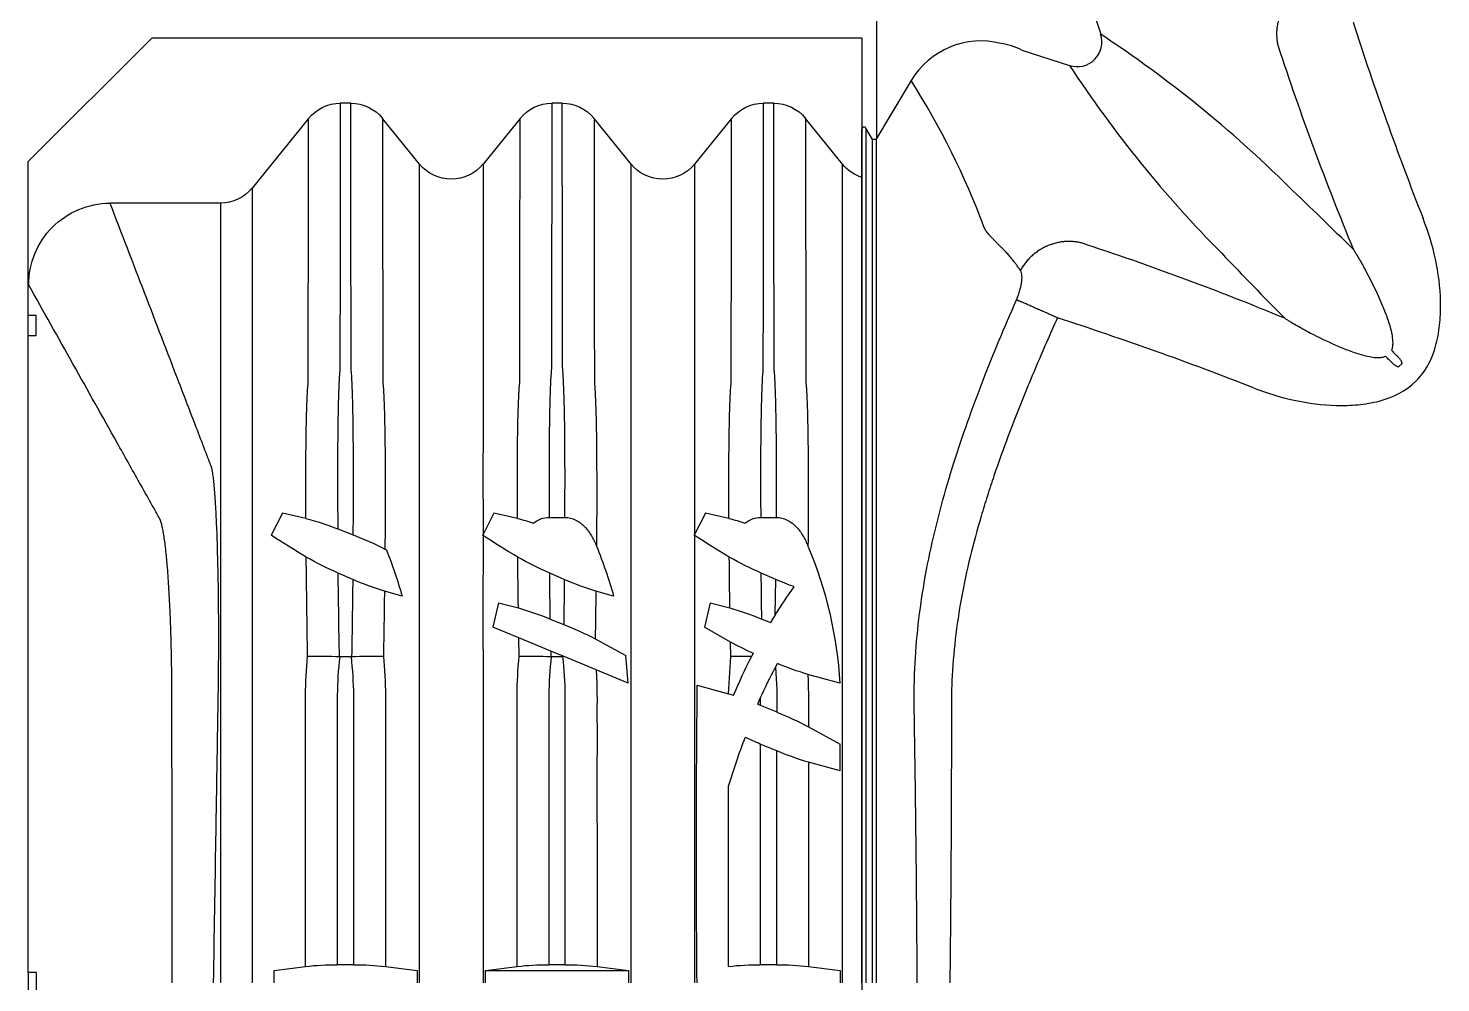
# Model space of a CAD drawing. Header units: millimetres. Extents: x -455371 to 117772, y -78417 to 116564.
# Drawn here: x -36951.4 to -36606.8, y 53774 to 54006.8 of the extents above; entities that cross this region are included whole.
import ezdxf

# ---------------------------------------------------------------- set-up
doc = ezdxf.new("R2010")
doc.units = ezdxf.units.MM
doc.layers.get('0').update_dxf_attribs({"color": 255})
doc.layers.add('BETON-STOP', color=141, linetype='Continuous')
doc.layers.add('Contorno-Cupolex', color=3, linetype='Continuous')
doc.layers.add('quote', color=5, linetype='Continuous', lineweight=15)

# ---------------------------------------------------------------- blocks, each defined once
blk = doc.blocks.new('Cupolex H50')
at = {"layer": 'Contorno-Cupolex', "linetype": 'Continuous'}
for p, q in [((19693.208, 10220.335), (19693.208, 10213.095)), ((19698.294, 10216.79), (19698.67, 10215.632)), ((19696.753, 10215.25), (19697.911, 10214.873)), ((19694.056, 10214.506), (19693.208, 10213.095)), ((19692.858, 10192.535), (19692.858, 10213.322)), ((19693.116, 10213.074), (19692.951, 10213.348)), ((19693.201, 10213.074), (19693.116, 10213.074)), ((19693.208, 10213.087), (19693.201, 10213.074)), ((19693.208, 10213.095), (19693.208, 10213.087)), ((19706.004, 10207.612), (19705.932, 10207.54))]:
    blk.add_line(p, q, dxfattribs=at)
for centre, radius, start, end in [((19785.223, 10241.937), 84.511, 197.92489, 201.36419), ((19695.76, 10213.483), 1.987, 76.0465, 149.0112), ((19698.098, 10215.445), 0.601, 251.8666, 18.1334), ((19682.414, 10190.897), 29.599, 45.272, 56.6866), ((19695.909, 10213.465), 1.974, 64.6949, 80.3702), ((19769.609, 10237.205), 70.114, 198.16797, 202.48426), ((19722.661, 10231.142), 29.618, 213.3171, 224.7243), ((19677.789, 10204.197), 19.259, 20.4679, 32.3618), ((19692.908, 10213.323), 0.0499, 30.9627, 180.7224), ((19633.334, 10138.299), 101.529, 45.24033, 46.48357), ((19676.338, 10143.934), 70.114, 67.51574, 71.83203), ((19790.738, 10295.243), 123.117, 223.62543, 224.65067), ((19671.606, 10128.32), 84.511, 68.63581, 72.07511), ((19765.011, 10266.071), 83.013, 224.44915, 224.6275), ((19647.472, 10148.533), 83.013, 45.3725, 45.55085)]:
    blk.add_arc(centre, radius, start, end, dxfattribs=at)
for points, weights in [([(19703.661, 10216.828), (19702.746, 10216.329), (19702.99, 10215.343)], [1, 0.774238593566, 1]), ([(19698.2, 10210.553), (19697.215, 10210.798), (19696.715, 10209.882)], [1, 0.774238593572, 1]), ([(19697.616, 10208.729), (19696.875, 10209.061), (19696.619, 10209.166)], [1, 0.837824847311, 1])]:
    blk.add_rational_spline(points, weights, degree=2, dxfattribs=at)
for points, knots in [([(19692.951, 10213.348), (19692.951, 10211.819), (19692.951, 10210.284), (19692.951, 10208.366), (19692.951, 10207.982), (19692.951, 10207.407), (19692.951, 10207.215), (19692.951, 10206.999), (19692.951, 10206.975), (19692.951, 10206.928), (19692.951, 10206.905), (19692.951, 10206.823), (19692.951, 10206.751), (19692.951, 10206.485), (19692.951, 10206.231), (19692.951, 10205.762), (19692.951, 10205.591), (19692.951, 10205.219), (19692.951, 10205.016), (19692.951, 10204.369), (19692.951, 10203.893), (19692.951, 10203.114), (19692.951, 10202.842), (19692.951, 10202.285), (19692.951, 10202.001), (19692.951, 10201.421), (19692.951, 10201.126), (19692.951, 10200.525), (19692.951, 10200.217), (19692.951, 10199.756), (19692.951, 10199.602), (19692.951, 10199.427), (19692.951, 10199.405), (19692.951, 10199.383)], [0, 0, 0, 0, 0.5, 0.5, 0.625, 0.625, 0.6875, 0.6875, 0.6953125, 0.6953125, 0.703125, 0.703125, 0.71875, 0.71875, 0.75, 0.75, 0.765625, 0.765625, 0.78125, 0.78125, 0.8125, 0.8125, 0.828125, 0.828125, 0.84375, 0.84375, 0.859375, 0.859375, 0.875, 0.875, 0.8828125, 0.8828125, 0.8839302, 0.8839302, 0.8839302, 0.8839302]), ([(19693.116, 10192.535), (19693.116, 10193.816), (19693.116, 10195.097), (19693.116, 10197.018), (19693.116, 10197.659), (19693.116, 10198.46), (19693.116, 10198.621), (19693.116, 10198.942), (19693.116, 10199.104), (19693.116, 10199.39), (19693.116, 10199.514), (19693.116, 10199.767), (19693.116, 10199.896), (19693.116, 10200.537), (19693.116, 10201.023), (19693.116, 10201.973), (19693.116, 10202.439), (19693.116, 10203.761), (19693.116, 10204.543), (19693.116, 10205.471), (19693.116, 10205.74), (19693.116, 10206.182), (19693.116, 10206.355), (19693.116, 10206.517), (19693.116, 10206.547), (19693.116, 10206.586), (19693.116, 10206.598), (19693.116, 10206.622), (19693.116, 10206.633), (19693.116, 10206.693), (19693.116, 10206.743), (19693.116, 10206.894), (19693.116, 10206.994), (19693.116, 10207.497), (19693.116, 10207.899), (19693.116, 10209.911), (19693.116, 10211.52), (19693.116, 10213.074)], [0, 0, 0, 0, 0.0625, 0.0625, 0.09375, 0.09375, 0.101562, 0.101562, 0.109375, 0.109375, 0.117187, 0.117187, 0.125, 0.125, 0.15625, 0.15625, 0.1875, 0.1875, 0.25, 0.25, 0.28125, 0.28125, 0.3125, 0.3125, 0.320312, 0.320312, 0.324219, 0.324219, 0.328125, 0.328125, 0.34375, 0.34375, 0.375, 0.375, 0.5, 0.5, 1, 1, 1, 1]), ([(19693.201, 10213.074), (19693.201, 10211.52), (19693.201, 10209.911), (19693.201, 10207.899), (19693.201, 10207.497), (19693.201, 10206.994), (19693.201, 10206.894), (19693.201, 10206.743), (19693.201, 10206.693), (19693.201, 10206.633), (19693.201, 10206.622), (19693.201, 10206.598), (19693.201, 10206.586), (19693.201, 10206.547), (19693.201, 10206.517), (19693.201, 10206.355), (19693.201, 10206.182), (19693.201, 10205.74), (19693.201, 10205.471), (19693.201, 10204.543), (19693.201, 10203.761), (19693.201, 10202.439), (19693.201, 10201.973), (19693.201, 10201.023), (19693.201, 10200.537), (19693.201, 10199.896), (19693.201, 10199.767), (19693.201, 10199.514), (19693.201, 10199.39), (19693.201, 10199.104), (19693.201, 10198.942), (19693.201, 10198.621), (19693.201, 10198.46), (19693.201, 10197.659), (19693.201, 10197.018), (19693.201, 10195.097), (19693.201, 10193.816), (19693.201, 10192.535)], [0, 0, 0, 0, 0.5, 0.5, 0.625, 0.625, 0.65625, 0.65625, 0.671875, 0.671875, 0.675781, 0.675781, 0.679688, 0.679688, 0.6875, 0.6875, 0.71875, 0.71875, 0.75, 0.75, 0.8125, 0.8125, 0.84375, 0.84375, 0.875, 0.875, 0.882813, 0.882813, 0.890625, 0.890625, 0.898438, 0.898438, 0.90625, 0.90625, 0.9375, 0.9375, 1, 1, 1, 1]), ([(19702.393, 10207.024), (19702.716, 10206.895), (19703.047, 10206.795), (19703.721, 10206.65), (19704.068, 10206.606), (19704.588, 10206.593), (19704.761, 10206.598), (19705.107, 10206.631), (19705.28, 10206.659), (19705.783, 10206.789), (19706.106, 10206.944), (19706.478, 10207.317), (19706.579, 10207.458), (19706.74, 10207.768), (19706.799, 10207.933), (19706.885, 10208.268), (19706.913, 10208.441), (19706.946, 10208.786), (19706.95, 10208.958), (19706.938, 10209.475), (19706.894, 10209.82), (19706.749, 10210.497), (19706.648, 10210.828), (19706.519, 10211.15)], [0, 0, 0, 0, 0.125, 0.125, 0.25, 0.25, 0.3125, 0.3125, 0.375, 0.375, 0.5, 0.5, 0.5625, 0.5625, 0.625, 0.625, 0.6875, 0.6875, 0.75, 0.75, 0.875, 0.875, 1, 1, 1, 1]), ([(19696.715, 10209.882), (19696.707, 10209.895), (19696.69, 10209.92), (19696.665, 10209.956), (19696.64, 10209.991), (19696.615, 10210.025), (19696.591, 10210.058), (19696.55, 10210.112), (19696.494, 10210.183), (19696.423, 10210.268), (19696.354, 10210.344), (19696.292, 10210.405), (19696.247, 10210.447), (19696.214, 10210.478), (19696.185, 10210.508), (19696.143, 10210.55), (19696.094, 10210.6), (19696.04, 10210.658), (19695.991, 10210.71), (19695.932, 10210.776), (19695.885, 10210.835), (19695.854, 10210.885), (19695.842, 10210.908), (19695.836, 10210.922), (19695.833, 10210.928), (19695.832, 10210.932)], [0, 0, 0, 0, 0.020834, 0.041499, 0.061995, 0.082327, 0.102494, 0.1225, 0.183394, 0.244692, 0.305517, 0.365952, 0.407549, 0.429262, 0.459619, 0.493771, 0.556586, 0.619732, 0.683579, 0.744962, 0.871925, 0.935861, 0.967747, 0.983808, 1, 1, 1, 1]), ([(19704.825, 10210.392), (19704.839, 10210.369), (19704.853, 10210.346), (19704.881, 10210.3), (19704.894, 10210.277), (19704.936, 10210.208), (19704.963, 10210.162), (19705.043, 10210.023), (19705.095, 10209.928), (19705.248, 10209.642), (19705.345, 10209.447), (19705.481, 10209.145), (19705.525, 10209.043), (19705.608, 10208.835), (19705.647, 10208.73), (19705.699, 10208.568), (19705.715, 10208.513), (19705.743, 10208.402), (19705.756, 10208.346), (19705.774, 10208.232), (19705.781, 10208.174), (19705.78, 10208.085), (19705.778, 10208.056), (19705.769, 10207.997), (19705.761, 10207.967), (19705.75, 10207.939)], [0, 0, 0, 0, 0.03125, 0.03125, 0.0625, 0.0625, 0.125, 0.125, 0.25, 0.25, 0.5, 0.5, 0.625, 0.625, 0.75, 0.75, 0.8125, 0.8125, 0.875, 0.875, 0.9375, 0.9375, 0.96875, 0.96875, 1, 1, 1, 1]), ([(19696.619, 10209.166), (19696.622, 10209.173), (19696.629, 10209.189), (19696.639, 10209.213), (19696.649, 10209.237), (19696.658, 10209.262), (19696.671, 10209.298), (19696.688, 10209.345), (19696.711, 10209.423), (19696.734, 10209.516), (19696.751, 10209.618), (19696.756, 10209.707), (19696.753, 10209.769), (19696.745, 10209.81), (19696.737, 10209.838), (19696.728, 10209.862), (19696.72, 10209.875), (19696.715, 10209.882)], [0, 0, 0, 0, 0.025114, 0.050251, 0.075451, 0.100753, 0.126198, 0.189041, 0.252473, 0.377155, 0.504216, 0.628011, 0.754462, 0.81453, 0.875317, 0.937064, 1, 1, 1, 1]), ([(19694.204, 10192.535), (19694.201, 10193), (19694.195, 10193.932), (19694.182, 10195.335), (19694.168, 10196.624), (19694.152, 10197.796), (19694.141, 10198.585), (19694.133, 10199.112), (19694.127, 10199.469), (19694.134, 10200.097), (19694.19, 10200.998), (19694.328, 10202.07), (19694.597, 10203.479), (19694.973, 10204.852), (19695.427, 10206.202), (19695.795, 10207.192), (19696.194, 10208.185), (19696.475, 10208.833), (19696.619, 10209.166)], [0, 0, 0, 0, 0.081858, 0.164277, 0.247255, 0.309067, 0.370865, 0.386322, 0.40194, 0.433686, 0.497156, 0.560794, 0.624159, 0.750052, 0.811351, 0.87539, 0.93616, 1, 1, 1, 1]), ([(19697.616, 10208.729), (19697.527, 10208.528), (19697.343, 10208.117), (19697.069, 10207.48), (19696.755, 10206.724), (19696.415, 10205.856), (19696.124, 10205.045), (19695.909, 10204.392), (19695.709, 10203.738), (19695.485, 10202.915), (19695.27, 10201.916), (19695.118, 10200.908), (19695.05, 10200.064), (19695.036, 10199.515), (19695.035, 10199.26), (19695.035, 10199.086), (19695.036, 10198.603), (19695.034, 10197.811), (19695.03, 10196.404), (19695.021, 10194.997), (19695.009, 10193.59), (19695.001, 10192.887), (19694.997, 10192.535)], [0, 0, 0, 0, 0.039685, 0.081401, 0.12514, 0.187502, 0.249718, 0.280702, 0.311603, 0.373204, 0.434675, 0.49602, 0.557011, 0.587479, 0.595205, 0.603053, 0.61891, 0.682454, 0.745963, 0.872985, 0.936476, 1, 1, 1, 1]), ([(19703.152, 10208.719), (19703.174, 10208.705), (19703.197, 10208.691), (19703.243, 10208.663), (19703.266, 10208.649), (19703.335, 10208.608), (19703.381, 10208.581), (19703.521, 10208.5), (19703.615, 10208.448), (19703.901, 10208.295), (19704.096, 10208.198), (19704.398, 10208.062), (19704.5, 10208.018), (19704.708, 10207.935), (19704.814, 10207.896), (19704.976, 10207.845), (19705.03, 10207.828), (19705.141, 10207.8), (19705.198, 10207.787), (19705.312, 10207.769), (19705.369, 10207.763), (19705.458, 10207.763), (19705.488, 10207.765), (19705.547, 10207.775), (19705.576, 10207.782), (19705.604, 10207.794)], [0, 0, 0, 0, 0.03125, 0.03125, 0.0625, 0.0625, 0.125, 0.125, 0.25, 0.25, 0.5, 0.5, 0.625, 0.625, 0.75, 0.75, 0.8125, 0.8125, 0.875, 0.875, 0.9375, 0.9375, 0.96875, 0.96875, 1, 1, 1, 1]), ([(19705.932, 10207.54), (19705.929, 10207.537), (19705.925, 10207.536), (19705.918, 10207.535), (19705.914, 10207.535), (19705.904, 10207.537), (19705.897, 10207.539), (19705.877, 10207.547), (19705.865, 10207.554), (19705.829, 10207.576), (19705.808, 10207.593), (19705.789, 10207.612)], [0, 0, 0, 0, 0.0625, 0.0625, 0.125, 0.125, 0.25, 0.25, 0.5, 0.5, 1, 1, 1, 1]), ([(19706.004, 10207.612), (19706.006, 10207.614), (19706.008, 10207.618), (19706.009, 10207.625), (19706.008, 10207.629), (19706.007, 10207.64), (19706.004, 10207.647), (19705.997, 10207.666), (19705.99, 10207.679), (19705.968, 10207.714), (19705.95, 10207.735), (19705.931, 10207.755)], [0, 0, 0, 0, 0.0625, 0.0625, 0.125, 0.125, 0.25, 0.25, 0.5, 0.5, 1, 1, 1, 1]), ([(19692.951, 10199.383), (19692.951, 10199.251), (19692.951, 10199.12), (19692.951, 10198.681), (19692.951, 10198.373), (19692.951, 10197.452), (19692.951, 10196.837), (19692.951, 10194.993), (19692.951, 10193.764), (19692.951, 10192.535)], [0.8839302, 0.8839302, 0.8839302, 0.8839302, 0.890625, 0.890625, 0.90625, 0.90625, 0.9375, 0.9375, 1, 1, 1, 1])]:
    blk.add_open_spline(points, degree=3, knots=knots, dxfattribs=at)
blk = doc.blocks.new('*U2212')
at = {"xscale": 10.01836209701863, "yscale": 10.01836209701863, "zscale": 10.01836209701863}
blk.add_blockref('Cupolex H50', (-197854.97, -101829.74), dxfattribs=at)
blk = doc.blocks.new('*U2213')
at = {"layer": 'quote', "color": 0, "linetype": 'ByBlock', "lineweight": -2, "transparency": 16777216}
blk.add_blockref('*U2212', (1345, -1345), dxfattribs=at)
blk = doc.blocks.new('Bs H50 tacca 4')
at = {"layer": 'BETON-STOP'}
for p, q in [((19692.858, 10009.839), (19692.858, 10055.839)), ((19672.558, 10032.589), (19672.558, 10033.089)), ((19672.747, 10032.589), (19672.747, 10033.089)), ((19672.558, 10032.589), (19672.558, 10017.089)), ((19672.747, 10032.589), (19672.558, 10032.589)), ((19678.543, 10032.839), (19678.543, 10032.539)), ((19678.543, 10032.539), (19679.31, 10032.441)), ((19681.257, 10032.441), (19682.024, 10032.539)), ((19682.024, 10032.539), (19682.024, 10032.839)), ((19683.693, 10032.839), (19683.693, 10032.539)), ((19683.693, 10032.539), (19684.46, 10032.441)), ((19683.693, 10032.539), (19687.174, 10032.539)), ((19686.407, 10032.441), (19687.174, 10032.539)), ((19687.174, 10032.539), (19687.174, 10032.839)), ((19691.557, 10032.441), (19692.324, 10032.539)), ((19692.324, 10032.539), (19692.324, 10032.839)), ((19680.484, 10032.402), (19680.083, 10032.402)), ((19685.634, 10032.402), (19685.233, 10032.402)), ((19690.784, 10032.402), (19690.383, 10032.402)), ((19690.383, 10027.026), (19690.383, 10032.402)), ((19690.784, 10032.402), (19690.784, 10027.192)), ((19692.324, 10027.682), (19691.557, 10027.47)), ((19692.324, 10027.682), (19692.324, 10027.032)), ((19690.784, 10027.192), (19690.383, 10027.026)), ((19691.557, 10026.608), (19692.324, 10027.032)), ((19690.319, 10026.054), (19690.383, 10026.08)), ((19690.319, 10026.054), (19690.383, 10025.911)), ((19690.383, 10026.08), (19690.784, 10026.246)), ((19690.383, 10025.911), (19690.383, 10026.08)), ((19688.849, 10025.593), (19689.611, 10025.802)), ((19689.611, 10025.802), (19689.732, 10025.838)), ((19689.611, 10025.802), (19689.661, 10024.891)), ((19687.166, 10025.545), (19686.383, 10025.221)), ((19687.166, 10025.545), (19687.111, 10024.873)), ((19692.316, 10025.545), (19691.54, 10025.33)), ((19686.383, 10025.221), (19685.603, 10024.898)), ((19690.751, 10025.156), (19690.799, 10025.064)), ((19680.135, 10024.899), (19680.142, 10024.899)), ((19680.142, 10024.899), (19680.425, 10024.899)), ((19680.425, 10024.899), (19680.432, 10024.899)), ((19684.511, 10024.891), (19684.504, 10024.442)), ((19685.282, 10024.765), (19684.504, 10024.442)), ((19685.282, 10024.765), (19685.285, 10024.899)), ((19685.582, 10024.889), (19685.282, 10024.765)), ((19685.285, 10024.899), (19685.292, 10024.899)), ((19685.292, 10024.899), (19685.575, 10024.899)), ((19685.575, 10024.899), (19685.582, 10024.899)), ((19685.603, 10024.898), (19685.582, 10024.899)), ((19685.582, 10024.899), (19685.582, 10024.889)), ((19685.603, 10024.898), (19685.582, 10024.889)), ((19686.363, 10024.466), (19687.111, 10024.873)), ((19689.661, 10024.891), (19689.655, 10024.542)), ((19690.212, 10024.817), (19690.175, 10024.889)), ((19684.504, 10024.442), (19683.87, 10024.18)), ((19689.655, 10024.542), (19689.02, 10024.18)), ((19684.01, 10023.589), (19683.87, 10024.18)), ((19685.27, 10023.984), (19685.595, 10024.114)), ((19689.16, 10023.589), (19689.02, 10024.18)), ((19690.42, 10023.984), (19690.634, 10024.07)), ((19690.748, 10023.884), (19690.634, 10024.07)), ((19684.01, 10023.589), (19684.492, 10023.714)), ((19689.16, 10023.589), (19689.642, 10023.714)), ((19690.748, 10023.884), (19690.76, 10023.017)), ((19681.661, 10023.424), (19681.23, 10023.304)), ((19686.811, 10023.424), (19686.38, 10023.304)), ((19680.46, 10023.017), (19680.105, 10022.862)), ((19685.61, 10023.017), (19685.255, 10022.862)), ((19690.76, 10023.017), (19690.405, 10022.862)), ((19681.242, 10022.278), (19681.279, 10022.298)), ((19678.745, 10021.408), (19678.47, 10021.943)), ((19680.094, 10021.787), (19680.471, 10021.933)), ((19683.631, 10021.95), (19683.62, 10021.943)), ((19683.62, 10021.943), (19683.631, 10021.923)), ((19683.895, 10021.408), (19683.631, 10021.923)), ((19688.781, 10021.95), (19688.77, 10021.943)), ((19688.77, 10021.943), (19688.781, 10021.923)), ((19689.045, 10021.408), (19688.781, 10021.923)), ((19679.319, 10021.534), (19678.745, 10021.408)), ((19684.469, 10021.534), (19683.895, 10021.408)), ((19685.243, 10021.508), (19685.624, 10021.508)), ((19689.619, 10021.534), (19689.045, 10021.408)), ((19690.393, 10021.508), (19690.774, 10021.508)), ((19672.747, 10017.089), (19672.558, 10017.089)), ((19672.558, 10017.089), (19672.558, 10016.589)), ((19672.747, 10017.089), (19672.747, 10016.589)), ((19672.558, 10016.589), (19672.558, 10012.839)), ((19672.747, 10016.589), (19672.558, 10016.589)), ((19677.236, 10013.858), (19674.546, 10013.858)), ((19679.383, 10011.794), (19678.008, 10013.488)), ((19682.085, 10012.905), (19681.184, 10011.794)), ((19684.533, 10011.794), (19683.631, 10012.905)), ((19687.235, 10012.905), (19686.334, 10011.794)), ((19689.683, 10011.794), (19688.781, 10012.905)), ((19692.385, 10012.905), (19691.484, 10011.794)), ((19672.558, 10012.839), (19675.568, 10009.839)), ((19680.411, 10011.424), (19680.156, 10011.424)), ((19685.561, 10011.424), (19685.306, 10011.424)), ((19690.711, 10011.424), (19690.456, 10011.424)), ((19675.568, 10009.839), (19675.579, 10009.839)), ((19692.858, 10009.839), (19675.579, 10009.839))]:
    blk.add_line(p, q, dxfattribs=at)
for centre, radius, start, end in [((2553.481, 10023.349), 17123.758, 359.9682458, 0.0317539), ((20065.034, 10029.518), 376.206, 179.49431, 180.5979), ((19680.019, 10038.91), 6.508, 263.7467, 270.5633), ((19680.536, 10039.148), 6.746, 269.5571, 276.1329), ((19685.169, 10038.91), 6.508, 263.7467, 270.5633), ((19685.686, 10039.148), 6.746, 269.5571, 276.1329), ((19690.319, 10038.91), 6.508, 263.7467, 270.5633), ((19690.836, 10039.148), 6.746, 269.5571, 276.1329), ((19705.558, 10032.839), 16.65, 196.695, 201.0224), ((19693.647, 10020.46), 7.315, 106.6014, 113.039), ((19694.484, 10017.116), 10.725, 112.48, 114.6154), ((19687.603, 10034.049), 8.426, 292.1768, 297.9822), ((19671.171, 10026.231), 20.389, 357.4673, 1.0599), ((19679.604, 10026.035), 11.182, 355.4915, 1.0836), ((19703.083, 10031.488), 14.498, 202.9378, 207.0784), ((19705.558, 10032.839), 16.682, 204.537, 207.423), ((19693.586, 10018.449), 7.179, 106.5599, 112.8486), ((19682.218, 10026.124), 10.115, 337.204, 356.7172), ((20031.969, 10018.655), 352.663, 178.9869, 179.37962), ((19679.654, 10033.818), 8.932, 268.1218, 273.0874), ((20098.832, 10017.694), 418.759, 179.01414, 179.29279), ((19680.913, 10033.818), 8.932, 266.9126, 271.8782), ((19237.634, 10017.317), 442.863, 0.73746, 0.98095), ((19111.745, 10015.246), 569.543, 0.81069, 0.97029), ((19684.804, 10033.818), 8.932, 268.1218, 273.0874), ((19693.121, 10018.237), 7.195, 113.8499, 118.8003), ((19689.941, 10032.001), 7.116, 267.7431, 271.8822), ((19682.588, 10031.697), 8.157, 291.6267, 297.5629), ((19250.396, 10017.257), 436.026, 0.79467, 0.94735), ((19682.612, 10030.383), 6.93, 285.7431, 292.5557), ((20008.511, 10018.99), 323.28, 179.11496, 179.31372), ((19336.282, 10018.626), 349.356, 0.7202, 0.90021), ((19687.762, 10030.383), 6.93, 285.7431, 292.5557), ((20013.661, 10018.99), 323.28, 179.11496, 179.31372), ((19925.582, 10020.051), 241.117, 179.12954, 179.42423), ((19930.732, 10020.051), 241.117, 179.12954, 179.42423), ((19701.177, 10030.356), 12.274, 211.8239, 215.6812), ((19683.074, 10017.184), 6.392, 106.7661, 114.1399), ((19669.39, 10026.959), 12.77, 338.5951, 343.9327), ((19688.224, 10017.184), 6.392, 106.7661, 114.1399), ((19674.405, 10027.002), 12.912, 338.1933, 343.9131), ((19694.279, 10014.933), 8.817, 110.3864, 113.5188), ((19682.961, 10016.173), 7.274, 113.1216, 119.9777), ((19688.111, 10016.173), 7.274, 113.1216, 119.9777), ((19693.261, 10016.173), 7.274, 113.1216, 119.9777), ((19698.453, 9990.638), 37.139, 120.9975, 122.5513), ((19677.832, 10028.868), 7.42, 290.8357, 297.3599), ((19703.713, 9990.459), 37.349, 121.0006, 122.527), ((19708.863, 9990.459), 37.349, 121.0006, 122.527), ((19677.802, 10027.504), 6.159, 284.2636, 291.852), ((19683.423, 10025.861), 4.451, 283.5966, 288.8246), ((19685.256, 10022.14), 0.633, 231.1137, 268.7361), ((19688.573, 10025.861), 4.451, 283.5966, 288.8246), ((19690.406, 10022.14), 0.633, 231.1137, 268.7361), ((19674.551, 10015.839), 1.981, 179.6725, 269.8751), ((19677.234, 10012.863), 0.995, 38.9222, 89.9155), ((19682.858, 10012.283), 0.992, 38.8507, 141.1493), ((19688.008, 10012.283), 0.992, 38.8507, 141.1493), ((19693.158, 10012.283), 0.992, 107.5957, 141.1493), ((19680.157, 10012.419), 0.995, 218.9229, 269.9147), ((19680.409, 10012.419), 0.996, 270.0934, 321.069), ((19685.307, 10012.419), 0.995, 218.9229, 269.9147), ((19685.559, 10012.419), 0.996, 270.0934, 321.069), ((19690.457, 10012.419), 0.995, 218.9229, 269.9147), ((19690.709, 10012.419), 0.996, 270.0934, 321.069)]:
    blk.add_arc(centre, radius, start, end, dxfattribs=at)
for points, knots in [([(19676.066, 10032.839), (19676.064, 10031.666), (19676.062, 10030.493), (19676.06, 10028.733), (19676.059, 10028.146), (19676.058, 10027.266), (19676.058, 10026.973), (19676.057, 10026.607), (19676.057, 10026.533), (19676.057, 10026.387), (19676.057, 10026.314), (19676.057, 10026.204), (19676.057, 10026.167), (19676.057, 10026.111), (19676.057, 10026.093), (19676.057, 10026.056), (19676.057, 10026.037), (19676.057, 10025.982), (19676.057, 10025.946), (19676.057, 10025.896), (19676.057, 10025.88), (19676.056, 10025.849), (19676.056, 10025.833), (19676.056, 10025.756), (19676.056, 10025.696), (19676.055, 10025.576), (19676.055, 10025.515), (19676.053, 10025.334), (19676.052, 10025.215), (19676.048, 10024.983), (19676.046, 10024.869), (19676.041, 10024.644), (19676.038, 10024.532), (19676.032, 10024.311), (19676.028, 10024.202), (19676.022, 10024.04), (19676.02, 10023.986), (19676.016, 10023.88), (19676.014, 10023.827), (19676.007, 10023.671), (19676.002, 10023.57), (19675.992, 10023.375), (19675.986, 10023.28), (19675.975, 10023.096), (19675.969, 10023.007), (19675.957, 10022.834), (19675.95, 10022.751), (19675.94, 10022.631), (19675.936, 10022.592), (19675.929, 10022.515), (19675.926, 10022.478), (19675.915, 10022.369), (19675.908, 10022.3), (19675.892, 10022.171), (19675.885, 10022.111), (19675.869, 10021.998), (19675.861, 10021.946), (19675.844, 10021.849), (19675.836, 10021.805), (19675.819, 10021.725), (19675.81, 10021.69), (19675.797, 10021.642), (19675.793, 10021.628), (19675.786, 10021.607), (19675.784, 10021.6), (19675.78, 10021.588), (19675.777, 10021.582), (19675.773, 10021.57), (19675.771, 10021.565), (19675.766, 10021.555), (19675.764, 10021.55), (19675.761, 10021.543), (19675.76, 10021.541), (19675.758, 10021.537), (19675.757, 10021.535), (19675.754, 10021.531), (19675.753, 10021.529), (19675.751, 10021.525), (19675.75, 10021.523), (19675.747, 10021.519), (19675.746, 10021.516), (19675.744, 10021.512), (19675.742, 10021.51), (19675.74, 10021.505), (19675.738, 10021.502), (19675.735, 10021.497), (19675.734, 10021.495), (19675.727, 10021.482), (19675.721, 10021.472), (19675.704, 10021.441), (19675.693, 10021.421), (19675.636, 10021.319), (19675.59, 10021.238), (19675.453, 10020.994), (19675.362, 10020.831), (19675.088, 10020.343), (19674.906, 10020.017), (19674.006, 10018.411), (19673.288, 10017.131), (19672.57, 10015.85)], [0, 0, 0, 0, 0.063018, 0.063018, 0.094527, 0.094527, 0.110281, 0.110281, 0.11422, 0.11422, 0.118158, 0.118158, 0.120128, 0.120128, 0.121112, 0.121112, 0.122097, 0.122097, 0.124066, 0.124066, 0.125051, 0.125051, 0.126036, 0.126036, 0.129974, 0.129974, 0.133913, 0.133913, 0.14179, 0.14179, 0.149667, 0.149667, 0.157545, 0.157545, 0.165422, 0.165422, 0.16936, 0.16936, 0.173299, 0.173299, 0.181176, 0.181176, 0.189054, 0.189054, 0.196931, 0.196931, 0.204808, 0.204808, 0.208747, 0.208747, 0.212685, 0.212685, 0.220562, 0.220562, 0.22844, 0.22844, 0.236317, 0.236317, 0.244194, 0.244194, 0.252071, 0.252071, 0.25601, 0.25601, 0.257979, 0.257979, 0.259949, 0.259949, 0.261918, 0.261918, 0.263887, 0.263887, 0.264872, 0.264872, 0.265857, 0.265857, 0.266841, 0.266841, 0.267826, 0.267826, 0.268811, 0.268811, 0.269795, 0.269795, 0.27078, 0.27078, 0.271764, 0.271764, 0.275703, 0.275703, 0.28358, 0.28358, 0.315089, 0.315089, 0.378107, 0.378107, 0.504143, 0.504143, 1, 1, 1, 1]), ([(19674.546, 10013.858), (19675.104, 10015.309), (19675.661, 10016.759), (19676.36, 10018.577), (19676.501, 10018.944), (19676.712, 10019.494), (19676.782, 10019.677), (19676.888, 10019.952), (19676.923, 10020.043), (19676.967, 10020.158), (19676.976, 10020.181), (19676.989, 10020.215), (19676.994, 10020.227), (19676.999, 10020.241), (19677, 10020.244), (19677.003, 10020.25), (19677.004, 10020.253), (19677.006, 10020.258), (19677.007, 10020.261), (19677.009, 10020.266), (19677.01, 10020.268), (19677.011, 10020.273), (19677.012, 10020.276), (19677.014, 10020.281), (19677.014, 10020.284), (19677.016, 10020.289), (19677.017, 10020.292), (19677.018, 10020.298), (19677.019, 10020.302), (19677.021, 10020.311), (19677.023, 10020.318), (19677.026, 10020.333), (19677.028, 10020.341), (19677.031, 10020.358), (19677.032, 10020.366), (19677.035, 10020.384), (19677.037, 10020.393), (19677.042, 10020.422), (19677.045, 10020.442), (19677.054, 10020.507), (19677.06, 10020.555), (19677.072, 10020.663), (19677.078, 10020.723), (19677.089, 10020.854), (19677.094, 10020.924), (19677.105, 10021.074), (19677.11, 10021.154), (19677.12, 10021.324), (19677.125, 10021.414), (19677.132, 10021.556), (19677.134, 10021.604), (19677.138, 10021.704), (19677.141, 10021.755), (19677.147, 10021.91), (19677.151, 10022.018), (19677.158, 10022.24), (19677.161, 10022.355), (19677.168, 10022.591), (19677.17, 10022.713), (19677.176, 10022.963), (19677.178, 10023.092), (19677.181, 10023.29), (19677.182, 10023.357), (19677.183, 10023.492), (19677.184, 10023.56), (19677.186, 10023.764), (19677.187, 10023.903), (19677.188, 10024.183), (19677.189, 10024.324), (19677.188, 10024.612), (19677.188, 10024.757), (19677.186, 10025.052), (19677.185, 10025.202), (19677.183, 10025.426), (19677.182, 10025.5), (19677.18, 10025.649), (19677.179, 10025.724), (19677.178, 10025.817), (19677.177, 10025.835), (19677.177, 10025.873), (19677.176, 10025.891), (19677.176, 10025.947), (19677.175, 10025.983), (19677.174, 10026.038), (19677.174, 10026.057), (19677.173, 10026.093), (19677.173, 10026.112), (19677.172, 10026.167), (19677.171, 10026.203), (19677.17, 10026.313), (19677.168, 10026.387), (19677.166, 10026.533), (19677.165, 10026.606), (19677.159, 10026.973), (19677.154, 10027.266), (19677.139, 10028.146), (19677.13, 10028.733), (19677.101, 10030.493), (19677.082, 10031.666), (19677.062, 10032.839)], [0, 0, 0, 0, 0.497274, 0.497274, 0.622956, 0.622956, 0.685796, 0.685796, 0.717217, 0.717217, 0.725072, 0.725072, 0.728999, 0.728999, 0.729981, 0.729981, 0.730963, 0.730963, 0.731945, 0.731945, 0.732927, 0.732927, 0.733909, 0.733909, 0.734891, 0.734891, 0.735873, 0.735873, 0.736854, 0.736854, 0.738818, 0.738818, 0.740782, 0.740782, 0.742746, 0.742746, 0.74471, 0.74471, 0.748637, 0.748637, 0.756492, 0.756492, 0.764347, 0.764347, 0.772202, 0.772202, 0.780057, 0.780057, 0.787913, 0.787913, 0.79184, 0.79184, 0.795768, 0.795768, 0.803623, 0.803623, 0.811478, 0.811478, 0.819333, 0.819333, 0.827188, 0.827188, 0.831116, 0.831116, 0.835043, 0.835043, 0.842898, 0.842898, 0.850753, 0.850753, 0.858608, 0.858608, 0.866463, 0.866463, 0.870391, 0.870391, 0.874319, 0.874319, 0.8753, 0.8753, 0.876282, 0.876282, 0.878246, 0.878246, 0.879228, 0.879228, 0.88021, 0.88021, 0.882174, 0.882174, 0.886101, 0.886101, 0.890029, 0.890029, 0.905739, 0.905739, 0.937159, 0.937159, 1, 1, 1, 1]), ([(19678.008, 10013.488), (19678.008, 10013.537), (19678.008, 10013.586), (19678.008, 10013.842), (19678.008, 10014.05), (19678.008, 10014.679), (19678.008, 10015.102), (19678.008, 10016.377), (19678.008, 10017.238), (19678.008, 10018.314), (19678.008, 10018.529), (19678.008, 10018.96), (19678.008, 10019.175), (19678.008, 10019.497), (19678.008, 10019.604), (19678.008, 10019.739), (19678.008, 10019.766), (19678.008, 10019.807), (19678.008, 10019.82), (19678.008, 10019.84), (19678.008, 10019.847), (19678.008, 10019.861), (19678.008, 10019.867), (19678.008, 10019.881), (19678.008, 10019.887), (19678.008, 10019.897), (19678.008, 10019.9), (19678.008, 10019.906), (19678.008, 10019.909), (19678.008, 10019.917), (19678.008, 10019.923), (19678.008, 10019.935), (19678.008, 10019.941), (19678.008, 10019.96), (19678.008, 10019.974), (19678.008, 10019.995), (19678.008, 10020.003), (19678.008, 10020.018), (19678.008, 10020.026), (19678.008, 10020.066), (19678.008, 10020.102), (19678.008, 10020.182), (19678.008, 10020.226), (19678.008, 10020.368), (19678.008, 10020.477), (19678.008, 10020.724), (19678.008, 10020.862), (19678.008, 10021.165), (19678.008, 10021.33), (19678.008, 10021.685), (19678.008, 10021.874), (19678.008, 10022.273), (19678.008, 10022.483), (19678.008, 10022.811), (19678.008, 10022.923), (19678.008, 10023.15), (19678.008, 10023.265), (19678.008, 10023.614), (19678.008, 10023.853), (19678.008, 10024.337), (19678.008, 10024.582), (19678.008, 10024.96), (19678.008, 10025.087), (19678.008, 10025.28), (19678.008, 10025.345), (19678.008, 10025.476), (19678.008, 10025.542), (19678.008, 10025.677), (19678.008, 10025.747), (19678.008, 10025.837), (19678.008, 10025.856), (19678.008, 10025.893), (19678.008, 10025.911), (19678.008, 10025.967), (19678.008, 10026.005), (19678.008, 10026.084), (19678.008, 10026.125), (19678.008, 10026.21), (19678.008, 10026.254), (19678.008, 10026.383), (19678.008, 10026.47), (19678.008, 10026.901), (19678.008, 10027.244), (19678.008, 10028.275), (19678.008, 10028.963), (19678.008, 10030.338), (19678.008, 10031.026), (19678.008, 10032.089), (19678.008, 10032.464), (19678.008, 10032.839)], [0, 0, 0, 0, 0.016163, 0.016163, 0.085094, 0.085094, 0.222956, 0.222956, 0.498682, 0.498682, 0.567613, 0.567613, 0.636544, 0.636544, 0.67101, 0.67101, 0.679626, 0.679626, 0.683934, 0.683934, 0.686089, 0.686089, 0.688243, 0.688243, 0.690397, 0.690397, 0.691474, 0.691474, 0.692551, 0.692551, 0.694705, 0.694705, 0.696859, 0.696859, 0.701167, 0.701167, 0.703321, 0.703321, 0.705475, 0.705475, 0.714092, 0.714092, 0.722708, 0.722708, 0.739941, 0.739941, 0.757174, 0.757174, 0.774407, 0.774407, 0.79164, 0.79164, 0.808872, 0.808872, 0.817489, 0.817489, 0.826105, 0.826105, 0.843338, 0.843338, 0.860571, 0.860571, 0.869187, 0.869187, 0.873495, 0.873495, 0.877804, 0.877804, 0.882112, 0.882112, 0.883189, 0.883189, 0.884266, 0.884266, 0.88642, 0.88642, 0.888574, 0.888574, 0.890728, 0.890728, 0.895036, 0.895036, 0.912269, 0.912269, 0.946735, 0.946735, 0.981201, 0.981201, 1, 1, 1, 1]), ([(19682.085, 10032.839), (19682.085, 10031.638), (19682.085, 10030.437), (19682.085, 10028.635), (19682.085, 10028.035), (19682.085, 10027.134), (19682.085, 10026.834), (19682.085, 10026.383), (19682.085, 10026.233), (19682.085, 10025.933), (19682.085, 10025.783), (19682.086, 10025.333), (19682.086, 10025.033), (19682.086, 10024.434), (19682.086, 10024.14), (19682.086, 10023.568), (19682.086, 10023.289), (19682.086, 10022.746), (19682.086, 10022.48), (19682.086, 10021.725), (19682.086, 10021.274), (19682.086, 10020.478), (19682.086, 10020.151), (19682.086, 10019.767), (19682.086, 10019.656), (19682.086, 10019.477), (19682.085, 10019.408), (19682.085, 10019.309), (19682.085, 10019.264), (19682.085, 10019.171), (19682.085, 10019.124), (19682.085, 10018.89), (19682.085, 10018.703), (19682.085, 10018.143), (19682.085, 10017.768), (19682.085, 10015.897), (19682.085, 10014.402), (19682.085, 10012.905)], [0, 0, 0, 0, 0.0625, 0.0625, 0.09375, 0.09375, 0.109375, 0.109375, 0.117188, 0.117188, 0.125, 0.125, 0.140625, 0.140625, 0.15625, 0.15625, 0.171875, 0.171875, 0.1875, 0.1875, 0.21875, 0.21875, 0.25, 0.25, 0.265625, 0.265625, 0.28125, 0.28125, 0.296875, 0.296875, 0.3125, 0.3125, 0.375, 0.375, 0.5, 0.5, 1, 1, 1, 1]), ([(19683.631, 10021.95), (19683.631, 10022.326), (19683.631, 10022.725), (19683.63, 10023.356), (19683.63, 10023.572), (19683.63, 10024.015), (19683.63, 10024.241), (19683.631, 10024.92), (19683.631, 10025.379), (19683.631, 10026.078), (19683.631, 10026.311), (19683.631, 10026.777), (19683.631, 10027.011), (19683.631, 10029.109), (19683.631, 10030.974), (19683.631, 10032.839)], [0, 0, 0, 0, 0.125, 0.125, 0.1875, 0.1875, 0.25, 0.25, 0.375, 0.375, 0.4375, 0.4375, 0.5, 0.5, 1, 1, 1, 1]), ([(19687.235, 10032.839), (19687.235, 10031.638), (19687.235, 10030.437), (19687.235, 10028.635), (19687.235, 10028.035), (19687.235, 10027.134), (19687.235, 10026.834), (19687.235, 10026.383), (19687.235, 10026.233), (19687.235, 10025.933), (19687.235, 10025.783), (19687.236, 10025.333), (19687.236, 10025.033), (19687.236, 10024.434), (19687.236, 10024.14), (19687.236, 10023.568), (19687.236, 10023.289), (19687.236, 10022.746), (19687.236, 10022.48), (19687.236, 10021.725), (19687.236, 10021.274), (19687.236, 10020.478), (19687.236, 10020.151), (19687.236, 10019.767), (19687.236, 10019.656), (19687.236, 10019.477), (19687.235, 10019.408), (19687.235, 10019.309), (19687.235, 10019.264), (19687.235, 10019.171), (19687.235, 10019.124), (19687.235, 10018.89), (19687.235, 10018.703), (19687.235, 10018.143), (19687.235, 10017.768), (19687.235, 10015.897), (19687.235, 10014.402), (19687.235, 10012.905)], [0, 0, 0, 0, 0.0625, 0.0625, 0.09375, 0.09375, 0.109375, 0.109375, 0.117187, 0.117187, 0.125, 0.125, 0.140625, 0.140625, 0.15625, 0.15625, 0.171875, 0.171875, 0.1875, 0.1875, 0.21875, 0.21875, 0.25, 0.25, 0.265625, 0.265625, 0.28125, 0.28125, 0.296875, 0.296875, 0.3125, 0.3125, 0.375, 0.375, 0.5, 0.5, 1, 1, 1, 1]), ([(19688.781, 10021.95), (19688.781, 10022.326), (19688.781, 10022.725), (19688.78, 10023.356), (19688.78, 10023.572), (19688.78, 10024.015), (19688.78, 10024.241), (19688.781, 10024.92), (19688.781, 10025.379), (19688.781, 10026.078), (19688.781, 10026.311), (19688.781, 10026.777), (19688.781, 10027.011), (19688.781, 10029.109), (19688.781, 10030.974), (19688.781, 10032.839)], [0, 0, 0, 0, 0.125, 0.125, 0.1875, 0.1875, 0.25, 0.25, 0.375, 0.375, 0.4375, 0.4375, 0.5, 0.5, 1, 1, 1, 1]), ([(19692.385, 10032.839), (19692.385, 10031.638), (19692.385, 10030.437), (19692.385, 10028.635), (19692.385, 10028.035), (19692.385, 10027.134), (19692.385, 10026.834), (19692.385, 10026.383), (19692.385, 10026.233), (19692.385, 10025.933), (19692.385, 10025.783), (19692.386, 10025.333), (19692.386, 10025.033), (19692.386, 10024.434), (19692.386, 10024.14), (19692.386, 10023.568), (19692.386, 10023.289), (19692.386, 10022.746), (19692.386, 10022.48), (19692.386, 10021.725), (19692.386, 10021.274), (19692.386, 10020.478), (19692.386, 10020.151), (19692.386, 10019.767), (19692.386, 10019.656), (19692.386, 10019.477), (19692.385, 10019.408), (19692.385, 10019.309), (19692.385, 10019.264), (19692.385, 10019.171), (19692.385, 10019.124), (19692.385, 10018.89), (19692.385, 10018.703), (19692.385, 10018.143), (19692.385, 10017.768), (19692.385, 10015.897), (19692.385, 10014.402), (19692.385, 10012.905)], [0, 0, 0, 0, 0.0625, 0.0625, 0.09375, 0.09375, 0.109375, 0.109375, 0.117188, 0.117188, 0.125, 0.125, 0.140625, 0.140625, 0.15625, 0.15625, 0.171875, 0.171875, 0.1875, 0.1875, 0.21875, 0.21875, 0.25, 0.25, 0.265625, 0.265625, 0.28125, 0.28125, 0.296875, 0.296875, 0.3125, 0.3125, 0.375, 0.375, 0.5, 0.5, 1, 1, 1, 1]), ([(19679.31, 10032.441), (19679.31, 10031.182), (19679.31, 10029.924), (19679.31, 10028.036), (19679.31, 10027.407), (19679.31, 10026.62), (19679.31, 10026.463), (19679.31, 10026.227), (19679.31, 10026.149), (19679.31, 10025.991), (19679.31, 10025.913), (19679.313, 10025.519), (19679.33, 10025.205), (19679.361, 10024.891)], [0, 0, 0, 0, 0.5, 0.5, 0.75, 0.75, 0.8125, 0.8125, 0.84375, 0.84375, 0.875, 0.875, 1, 1, 1, 1]), ([(19680.142, 10024.899), (19680.105, 10025.211), (19680.086, 10025.524), (19680.083, 10025.915), (19680.083, 10025.993), (19680.083, 10026.149), (19680.083, 10026.227), (19680.083, 10026.462), (19680.083, 10026.618), (19680.083, 10027.4), (19680.083, 10028.025), (19680.083, 10029.901), (19680.083, 10031.152), (19680.083, 10032.402)], [0, 0, 0, 0, 0.125, 0.125, 0.15625, 0.15625, 0.1875, 0.1875, 0.25, 0.25, 0.5, 0.5, 1, 1, 1, 1]), ([(19680.484, 10032.402), (19680.484, 10031.152), (19680.484, 10029.901), (19680.484, 10028.025), (19680.484, 10027.4), (19680.484, 10026.618), (19680.484, 10026.462), (19680.484, 10026.227), (19680.484, 10026.149), (19680.484, 10025.993), (19680.484, 10025.915), (19680.481, 10025.524), (19680.461, 10025.211), (19680.425, 10024.899)], [0, 0, 0, 0, 0.5, 0.5, 0.75, 0.75, 0.8125, 0.8125, 0.84375, 0.84375, 0.875, 0.875, 1, 1, 1, 1]), ([(19681.206, 10024.891), (19681.237, 10025.204), (19681.254, 10025.519), (19681.257, 10025.912), (19681.257, 10025.991), (19681.256, 10026.148), (19681.257, 10026.226), (19681.257, 10026.462), (19681.257, 10026.62), (19681.257, 10027.406), (19681.256, 10028.036), (19681.257, 10029.923), (19681.257, 10031.182), (19681.257, 10032.441)], [0, 0, 0, 0, 0.125, 0.125, 0.15625, 0.15625, 0.1875, 0.1875, 0.25, 0.25, 0.5, 0.5, 1, 1, 1, 1]), ([(19684.46, 10032.441), (19684.46, 10031.182), (19684.46, 10029.924), (19684.46, 10028.036), (19684.46, 10027.407), (19684.46, 10026.62), (19684.46, 10026.463), (19684.46, 10026.227), (19684.46, 10026.149), (19684.46, 10025.991), (19684.46, 10025.913), (19684.463, 10025.519), (19684.48, 10025.205), (19684.511, 10024.891)], [0, 0, 0, 0, 0.5, 0.5, 0.75, 0.75, 0.8125, 0.8125, 0.84375, 0.84375, 0.875, 0.875, 1, 1, 1, 1]), ([(19685.292, 10024.899), (19685.255, 10025.211), (19685.236, 10025.524), (19685.233, 10025.915), (19685.233, 10025.993), (19685.233, 10026.149), (19685.233, 10026.227), (19685.233, 10026.462), (19685.233, 10026.618), (19685.233, 10027.4), (19685.233, 10028.025), (19685.233, 10029.901), (19685.233, 10031.152), (19685.233, 10032.402)], [0, 0, 0, 0, 0.125, 0.125, 0.15625, 0.15625, 0.1875, 0.1875, 0.25, 0.25, 0.5, 0.5, 1, 1, 1, 1]), ([(19685.634, 10032.402), (19685.634, 10031.152), (19685.634, 10029.901), (19685.634, 10028.025), (19685.634, 10027.4), (19685.634, 10026.618), (19685.634, 10026.462), (19685.634, 10026.227), (19685.634, 10026.149), (19685.634, 10025.993), (19685.634, 10025.915), (19685.631, 10025.524), (19685.611, 10025.211), (19685.575, 10024.899)], [0, 0, 0, 0, 0.5, 0.5, 0.75, 0.75, 0.8125, 0.8125, 0.84375, 0.84375, 0.875, 0.875, 1, 1, 1, 1]), ([(19686.383, 10025.221), (19686.394, 10025.371), (19686.4, 10025.521), (19686.406, 10025.747), (19686.406, 10025.822), (19686.407, 10025.973), (19686.406, 10026.048), (19686.406, 10026.424), (19686.407, 10026.725), (19686.406, 10027.627), (19686.406, 10028.229), (19686.407, 10030.034), (19686.407, 10031.237), (19686.407, 10032.441)], [0, 0, 0, 0, 0.0625, 0.0625, 0.09375, 0.09375, 0.125, 0.125, 0.25, 0.25, 0.5, 0.5, 1, 1, 1, 1]), ([(19681.184, 10011.794), (19681.184, 10013.057), (19681.186, 10014.323), (19681.189, 10016.222), (19681.19, 10016.855), (19681.192, 10017.646), (19681.192, 10017.804), (19681.193, 10018.042), (19681.193, 10018.121), (19681.193, 10018.22), (19681.192, 10018.239), (19681.195, 10018.281), (19681.199, 10018.306), (19681.206, 10018.387), (19681.21, 10018.452), (19681.217, 10018.604), (19681.221, 10018.692), (19681.228, 10018.89), (19681.231, 10019.002), (19681.24, 10019.366), (19681.244, 10019.648), (19681.248, 10020.126), (19681.249, 10020.295), (19681.25, 10020.652), (19681.25, 10020.841), (19681.248, 10021.423), (19681.246, 10021.837), (19681.242, 10022.278)], [0, 0, 0, 0, 0.5, 0.5, 0.75, 0.75, 0.8125, 0.8125, 0.84375, 0.84375, 0.851563, 0.851563, 0.859375, 0.859375, 0.875, 0.875, 0.890625, 0.890625, 0.90625, 0.90625, 0.9375, 0.9375, 0.953125, 0.953125, 0.96875, 0.96875, 1, 1, 1, 1]), ([(19685.624, 10021.508), (19685.671, 10021.508), (19685.716, 10021.514), (19685.782, 10021.53), (19685.804, 10021.537), (19685.847, 10021.553), (19685.869, 10021.562), (19685.93, 10021.593), (19685.969, 10021.618), (19686.024, 10021.66), (19686.041, 10021.675), (19686.076, 10021.706), (19686.092, 10021.722), (19686.171, 10021.805), (19686.225, 10021.879), (19686.319, 10022.037), (19686.359, 10022.12), (19686.393, 10022.206)], [0, 0, 0, 0, 0.125, 0.125, 0.1875, 0.1875, 0.25, 0.25, 0.375, 0.375, 0.4375, 0.4375, 0.5, 0.5, 0.75, 0.75, 1, 1, 1, 1]), ([(19686.334, 10011.794), (19686.334, 10013.055), (19686.336, 10014.318), (19686.339, 10016.214), (19686.34, 10016.846), (19686.342, 10017.636), (19686.342, 10017.794), (19686.343, 10018.031), (19686.343, 10018.11), (19686.343, 10018.209), (19686.343, 10018.228), (19686.344, 10018.269), (19686.347, 10018.292), (19686.355, 10018.369), (19686.359, 10018.432), (19686.366, 10018.58), (19686.37, 10018.665), (19686.377, 10018.859), (19686.38, 10018.969), (19686.389, 10019.326), (19686.393, 10019.603), (19686.397, 10020.075), (19686.398, 10020.241), (19686.399, 10020.594), (19686.4, 10020.781), (19686.399, 10021.357), (19686.397, 10021.768), (19686.393, 10022.206)], [0, 0, 0, 0, 0.5, 0.5, 0.75, 0.75, 0.8125, 0.8125, 0.84375, 0.84375, 0.851563, 0.851563, 0.859375, 0.859375, 0.875, 0.875, 0.890625, 0.890625, 0.90625, 0.90625, 0.9375, 0.9375, 0.953125, 0.953125, 0.96875, 0.96875, 1, 1, 1, 1]), ([(19690.774, 10021.508), (19690.821, 10021.508), (19690.866, 10021.514), (19690.932, 10021.53), (19690.954, 10021.537), (19690.997, 10021.553), (19691.019, 10021.562), (19691.08, 10021.593), (19691.119, 10021.618), (19691.174, 10021.66), (19691.191, 10021.675), (19691.226, 10021.706), (19691.242, 10021.722), (19691.321, 10021.805), (19691.375, 10021.879), (19691.469, 10022.037), (19691.509, 10022.12), (19691.543, 10022.206)], [0, 0, 0, 0, 0.125, 0.125, 0.1875, 0.1875, 0.25, 0.25, 0.375, 0.375, 0.4375, 0.4375, 0.5, 0.5, 0.75, 0.75, 1, 1, 1, 1]), ([(19691.484, 10011.794), (19691.484, 10013.055), (19691.486, 10014.318), (19691.489, 10016.214), (19691.49, 10016.846), (19691.492, 10017.636), (19691.492, 10017.794), (19691.493, 10018.031), (19691.493, 10018.11), (19691.493, 10018.209), (19691.493, 10018.228), (19691.494, 10018.269), (19691.497, 10018.292), (19691.505, 10018.369), (19691.509, 10018.432), (19691.516, 10018.58), (19691.52, 10018.665), (19691.527, 10018.859), (19691.53, 10018.969), (19691.539, 10019.326), (19691.543, 10019.603), (19691.547, 10020.075), (19691.548, 10020.241), (19691.549, 10020.594), (19691.55, 10020.781), (19691.549, 10021.357), (19691.547, 10021.768), (19691.543, 10022.206)], [0, 0, 0, 0, 0.5, 0.5, 0.75, 0.75, 0.8125, 0.8125, 0.84375, 0.84375, 0.851562, 0.851562, 0.859375, 0.859375, 0.875, 0.875, 0.890625, 0.890625, 0.90625, 0.90625, 0.9375, 0.9375, 0.953125, 0.953125, 0.96875, 0.96875, 1, 1, 1, 1]), ([(19680.471, 10021.933), (19680.475, 10021.487), (19680.477, 10021.07), (19680.478, 10020.293), (19680.476, 10019.929), (19680.471, 10019.287), (19680.467, 10019.005), (19680.458, 10018.641), (19680.455, 10018.53), (19680.447, 10018.329), (19680.444, 10018.242), (19680.436, 10018.089), (19680.432, 10018.025), (19680.425, 10017.944), (19680.422, 10017.92), (19680.42, 10017.877), (19680.42, 10017.858), (19680.42, 10017.759), (19680.42, 10017.68), (19680.42, 10017.442), (19680.419, 10017.284), (19680.417, 10016.492), (19680.417, 10015.858), (19680.413, 10013.956), (19680.411, 10012.689), (19680.411, 10011.424)], [0, 0, 0, 0, 0.03125, 0.03125, 0.0625, 0.0625, 0.09375, 0.09375, 0.109375, 0.109375, 0.125, 0.125, 0.140625, 0.140625, 0.148437, 0.148437, 0.15625, 0.15625, 0.1875, 0.1875, 0.25, 0.25, 0.5, 0.5, 1, 1, 1, 1]), ([(19683.631, 10012.905), (19683.631, 10014.113), (19683.631, 10015.32), (19683.631, 10017.132), (19683.631, 10017.736), (19683.631, 10018.642), (19683.631, 10018.943), (19683.631, 10019.283), (19683.631, 10019.319), (19683.631, 10019.399), (19683.631, 10019.453), (19683.631, 10019.65), (19683.631, 10019.829), (19683.63, 10020.283), (19683.63, 10020.56), (19683.631, 10021.185), (19683.631, 10021.535), (19683.631, 10021.923)], [0, 0, 0, 0, 0.5, 0.5, 0.75, 0.75, 0.875, 0.875, 0.890625, 0.890625, 0.90625, 0.90625, 0.9375, 0.9375, 0.96875, 0.96875, 1, 1, 1, 1]), ([(19688.781, 10012.905), (19688.781, 10014.113), (19688.781, 10015.32), (19688.781, 10017.132), (19688.781, 10017.736), (19688.781, 10018.642), (19688.781, 10018.943), (19688.781, 10019.283), (19688.781, 10019.319), (19688.781, 10019.399), (19688.781, 10019.453), (19688.781, 10019.65), (19688.781, 10019.829), (19688.78, 10020.283), (19688.78, 10020.56), (19688.781, 10021.185), (19688.781, 10021.535), (19688.781, 10021.923)], [0, 0, 0, 0, 0.5, 0.5, 0.75, 0.75, 0.875, 0.875, 0.890625, 0.890625, 0.90625, 0.90625, 0.9375, 0.9375, 0.96875, 0.96875, 1, 1, 1, 1]), ([(19679.319, 10021.534), (19679.317, 10021.125), (19679.317, 10020.744), (19679.318, 10020.217), (19679.319, 10020.049), (19679.322, 10019.736), (19679.324, 10019.589), (19679.328, 10019.315), (19679.331, 10019.187), (19679.337, 10018.952), (19679.34, 10018.844), (19679.351, 10018.556), (19679.358, 10018.412), (19679.37, 10018.287), (19679.373, 10018.264), (19679.374, 10018.225), (19679.374, 10018.206), (19679.374, 10018.148), (19679.374, 10018.109), (19679.374, 10017.993), (19679.374, 10017.915), (19679.375, 10017.683), (19679.375, 10017.527), (19679.377, 10016.752), (19679.377, 10016.132), (19679.381, 10014.271), (19679.383, 10013.031), (19679.383, 10011.794)], [0, 0, 0, 0, 0.03125, 0.03125, 0.046875, 0.046875, 0.0625, 0.0625, 0.078125, 0.078125, 0.09375, 0.09375, 0.125, 0.125, 0.132813, 0.132813, 0.140625, 0.140625, 0.15625, 0.15625, 0.1875, 0.1875, 0.25, 0.25, 0.5, 0.5, 1, 1, 1, 1]), ([(19680.156, 10011.424), (19680.156, 10012.686), (19680.153, 10013.95), (19680.15, 10015.847), (19680.149, 10016.479), (19680.148, 10017.269), (19680.147, 10017.427), (19680.147, 10017.664), (19680.147, 10017.744), (19680.147, 10017.862), (19680.146, 10017.899), (19680.136, 10018), (19680.132, 10018.061), (19680.125, 10018.205), (19680.121, 10018.289), (19680.114, 10018.478), (19680.11, 10018.585), (19680.101, 10018.938), (19680.097, 10019.211), (19680.092, 10019.676), (19680.091, 10019.841), (19680.09, 10020.189), (19680.089, 10020.374), (19680.09, 10020.945), (19680.091, 10021.353), (19680.094, 10021.787)], [0, 0, 0, 0, 0.5, 0.5, 0.75, 0.75, 0.8125, 0.8125, 0.84375, 0.84375, 0.859375, 0.859375, 0.875, 0.875, 0.890625, 0.890625, 0.90625, 0.90625, 0.9375, 0.9375, 0.953125, 0.953125, 0.96875, 0.96875, 1, 1, 1, 1]), ([(19684.469, 10021.534), (19684.467, 10021.125), (19684.467, 10020.744), (19684.468, 10020.217), (19684.469, 10020.049), (19684.472, 10019.736), (19684.474, 10019.589), (19684.478, 10019.315), (19684.481, 10019.187), (19684.487, 10018.952), (19684.49, 10018.844), (19684.501, 10018.556), (19684.508, 10018.412), (19684.52, 10018.287), (19684.523, 10018.264), (19684.524, 10018.225), (19684.524, 10018.206), (19684.524, 10018.148), (19684.524, 10018.109), (19684.524, 10017.993), (19684.524, 10017.915), (19684.525, 10017.683), (19684.525, 10017.527), (19684.527, 10016.752), (19684.527, 10016.132), (19684.531, 10014.271), (19684.533, 10013.031), (19684.533, 10011.794)], [0, 0, 0, 0, 0.03125, 0.03125, 0.046875, 0.046875, 0.0625, 0.0625, 0.078125, 0.078125, 0.09375, 0.09375, 0.125, 0.125, 0.132812, 0.132812, 0.140625, 0.140625, 0.15625, 0.15625, 0.1875, 0.1875, 0.25, 0.25, 0.5, 0.5, 1, 1, 1, 1]), ([(19685.306, 10011.424), (19685.306, 10012.677), (19685.303, 10013.932), (19685.3, 10015.816), (19685.299, 10016.445), (19685.298, 10017.23), (19685.297, 10017.387), (19685.297, 10017.622), (19685.297, 10017.701), (19685.297, 10017.818), (19685.298, 10017.856), (19685.294, 10017.939), (19685.287, 10017.992), (19685.275, 10018.182), (19685.268, 10018.352), (19685.258, 10018.677), (19685.255, 10018.796), (19685.25, 10019.052), (19685.247, 10019.19), (19685.242, 10019.629), (19685.24, 10019.96), (19685.239, 10020.694), (19685.24, 10021.088), (19685.243, 10021.508)], [0, 0, 0, 0, 0.5, 0.5, 0.75, 0.75, 0.8125, 0.8125, 0.84375, 0.84375, 0.859375, 0.859375, 0.875, 0.875, 0.90625, 0.90625, 0.921875, 0.921875, 0.9375, 0.9375, 0.96875, 0.96875, 1, 1, 1, 1]), ([(19685.624, 10021.508), (19685.627, 10021.085), (19685.628, 10020.69), (19685.627, 10020.139), (19685.626, 10019.962), (19685.624, 10019.629), (19685.623, 10019.473), (19685.617, 10019.032), (19685.612, 10018.775), (19685.602, 10018.451), (19685.598, 10018.353), (19685.591, 10018.183), (19685.587, 10018.109), (19685.579, 10017.984), (19685.572, 10017.932), (19685.569, 10017.85), (19685.57, 10017.813), (19685.57, 10017.695), (19685.57, 10017.616), (19685.569, 10017.381), (19685.569, 10017.224), (19685.567, 10016.44), (19685.566, 10015.812), (19685.563, 10013.93), (19685.561, 10012.676), (19685.561, 10011.424)], [0, 0, 0, 0, 0.03125, 0.03125, 0.046875, 0.046875, 0.0625, 0.0625, 0.09375, 0.09375, 0.109375, 0.109375, 0.125, 0.125, 0.140625, 0.140625, 0.15625, 0.15625, 0.1875, 0.1875, 0.25, 0.25, 0.5, 0.5, 1, 1, 1, 1]), ([(19689.619, 10021.534), (19689.617, 10021.125), (19689.617, 10020.744), (19689.618, 10020.217), (19689.619, 10020.049), (19689.622, 10019.736), (19689.624, 10019.589), (19689.628, 10019.315), (19689.631, 10019.187), (19689.637, 10018.952), (19689.64, 10018.844), (19689.651, 10018.556), (19689.658, 10018.412), (19689.67, 10018.287), (19689.673, 10018.264), (19689.674, 10018.225), (19689.674, 10018.206), (19689.674, 10018.148), (19689.674, 10018.109), (19689.674, 10017.993), (19689.674, 10017.915), (19689.675, 10017.683), (19689.675, 10017.527), (19689.677, 10016.752), (19689.677, 10016.132), (19689.681, 10014.271), (19689.683, 10013.031), (19689.683, 10011.794)], [0, 0, 0, 0, 0.03125, 0.03125, 0.046875, 0.046875, 0.0625, 0.0625, 0.078125, 0.078125, 0.09375, 0.09375, 0.125, 0.125, 0.132813, 0.132813, 0.140625, 0.140625, 0.15625, 0.15625, 0.1875, 0.1875, 0.25, 0.25, 0.5, 0.5, 1, 1, 1, 1]), ([(19690.456, 10011.424), (19690.456, 10012.677), (19690.453, 10013.932), (19690.45, 10015.816), (19690.449, 10016.445), (19690.448, 10017.23), (19690.447, 10017.387), (19690.447, 10017.622), (19690.447, 10017.701), (19690.447, 10017.818), (19690.448, 10017.856), (19690.444, 10017.939), (19690.437, 10017.992), (19690.425, 10018.182), (19690.418, 10018.352), (19690.408, 10018.677), (19690.405, 10018.796), (19690.4, 10019.052), (19690.397, 10019.19), (19690.392, 10019.629), (19690.39, 10019.96), (19690.389, 10020.694), (19690.39, 10021.088), (19690.393, 10021.508)], [0, 0, 0, 0, 0.5, 0.5, 0.75, 0.75, 0.8125, 0.8125, 0.84375, 0.84375, 0.859375, 0.859375, 0.875, 0.875, 0.90625, 0.90625, 0.921875, 0.921875, 0.9375, 0.9375, 0.96875, 0.96875, 1, 1, 1, 1]), ([(19690.774, 10021.508), (19690.777, 10021.085), (19690.778, 10020.69), (19690.777, 10020.139), (19690.776, 10019.962), (19690.774, 10019.629), (19690.773, 10019.473), (19690.767, 10019.032), (19690.762, 10018.775), (19690.752, 10018.451), (19690.748, 10018.353), (19690.741, 10018.183), (19690.737, 10018.109), (19690.729, 10017.984), (19690.722, 10017.932), (19690.719, 10017.85), (19690.72, 10017.813), (19690.72, 10017.695), (19690.72, 10017.616), (19690.719, 10017.381), (19690.719, 10017.224), (19690.717, 10016.44), (19690.716, 10015.812), (19690.713, 10013.93), (19690.711, 10012.676), (19690.711, 10011.424)], [0, 0, 0, 0, 0.03125, 0.03125, 0.046875, 0.046875, 0.0625, 0.0625, 0.09375, 0.09375, 0.109375, 0.109375, 0.125, 0.125, 0.140625, 0.140625, 0.15625, 0.15625, 0.1875, 0.1875, 0.25, 0.25, 0.5, 0.5, 1, 1, 1, 1])]:
    blk.add_open_spline(points, degree=3, knots=knots, dxfattribs=at)
for points in [[(19689.61, 10032.441), (19689.61, 10030.979), (19689.61, 10029.517), (19689.61, 10028.056)], [(19691.557, 10027.47), (19691.556, 10029.127), (19691.557, 10030.784), (19691.557, 10032.441)]]:
    blk.add_open_spline(points, degree=3, dxfattribs=at)
blk = doc.blocks.new('*U2173')
at = {"xscale": 10.01836209701863, "yscale": 10.01836209701863, "zscale": 10.01836209701863}
blk.add_blockref('Bs H50 tacca 4', (-197188.5, -100791.62), dxfattribs=at)
blk = doc.blocks.new('*U2174')
at = {"layer": 'quote', "color": 0, "linetype": 'ByBlock', "lineweight": -2, "transparency": 16777216}
blk.add_blockref('*U2173', (0, 1345), dxfattribs=at)

msp = doc.modelspace()

# ---------------------------------------------------------------- block references
at = {"layer": 'quote'}
msp.add_blockref('*U2213', (-37528.22, 54836.2), dxfattribs=at)
at = {"layer": 'quote', "xscale": -1, "rotation": 180}
msp.add_blockref('*U2174', (-36849.69, 54840), dxfattribs=at)

doc.saveas('drawing.dxf')
